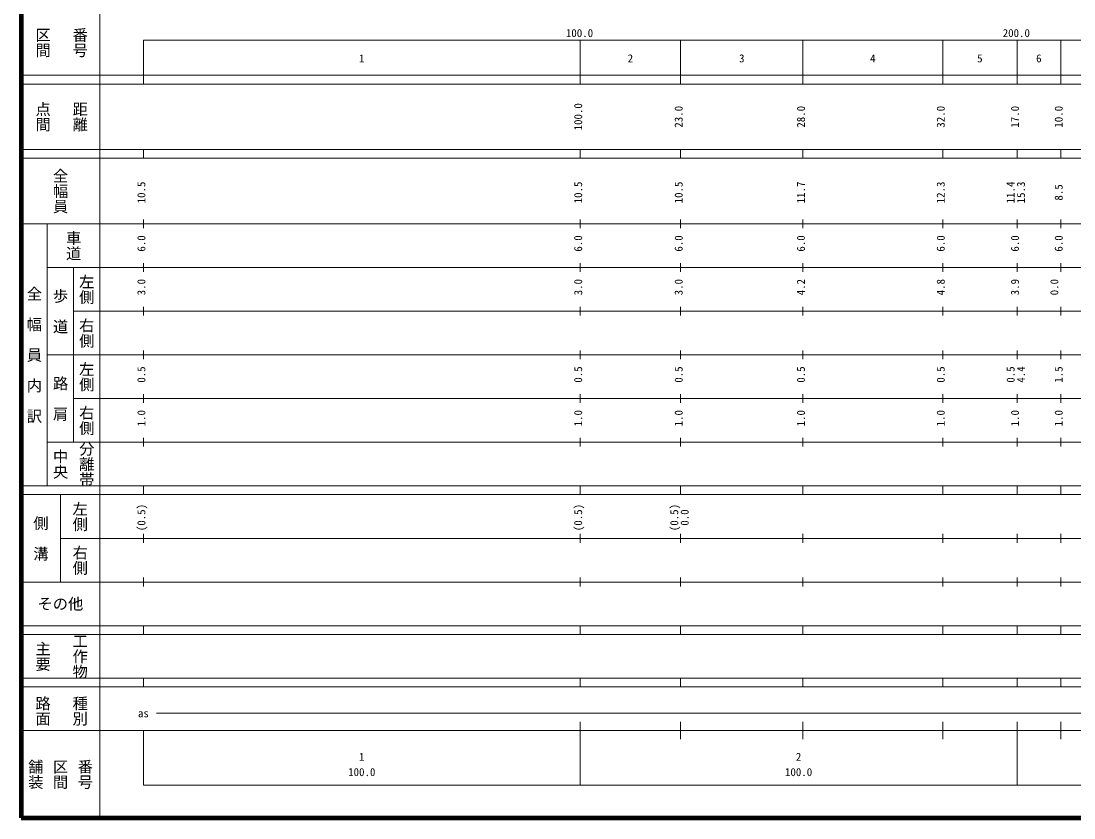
# Model space of a CAD drawing. Units: millimetres on the paper, enlarged 1000 times. Extents: x 40000 to 680000, y 20000 to 380000.
# Drawn here: x 40000 to 281035, y 20000 to 202409 of the extents above; entities that cross this region are included whole.
import ezdxf
from ezdxf.enums import TextEntityAlignment as Align

# ---------------------------------------------------------------- set-up
doc = ezdxf.new("R2010")
doc.units = ezdxf.units.MM
doc.header["$LTSCALE"] = 1000
doc.layers.add('M-TTL', color=2, linetype='Continuous', lineweight=140)
doc.layers.add('M-TTL-BAND', color=7, linetype='Continuous', lineweight=13)
doc.styles.add('@ＭＳ ゴシック', font='')
doc.styles.add('ＭＳ ゴシック', font='')
doc.styles.get('@ＭＳ ゴシック').set_extended_font_data('@MS Gothic')
doc.styles.get('ＭＳ ゴシック').set_extended_font_data('MS Gothic')

msp = doc.modelspace()

# ---------------------------------------------------------------- linework, layer by layer
at = {"layer": 'M-TTL'}
for p, q in [((40000, 380000), (40000, 20000)), ((40000, 20000), (680000, 20000))]:
    msp.add_line(p, q, dxfattribs=at)
at = {"layer": 'M-TTL-BAND'}
for p, q in [((58000, 370000), (58000, 20000)), ((68000, 198000), (579000, 198000)), ((68000, 198000), (68000, 188000)), ((168000, 188000), (168000, 198000)), ((191000, 188000), (191000, 198000)), ((219000, 188000), (219000, 198000)), ((251000, 188000), (251000, 198000)), ((268000, 188000), (268000, 198000)), ((278000, 188000), (278000, 198000)), ((40000, 190000), (579000, 190000)), ((40000, 188000), (579000, 188000)), ((40000, 173000), (579000, 173000)), ((68000, 171000), (68000, 173000)), ((168000, 171000), (168000, 173000)), ((191000, 171000), (191000, 173000)), ((219000, 171000), (219000, 173000)), ((251000, 171000), (251000, 173000)), ((268000, 171000), (268000, 173000)), ((278000, 171000), (278000, 173000)), ((40000, 171000), (579000, 171000)), ((68000, 155000), (68000, 157000)), ((168000, 155000), (168000, 157000)), ((191000, 155000), (191000, 157000)), ((219000, 155000), (219000, 157000)), ((251000, 155000), (251000, 157000)), ((268000, 155000), (268000, 157000)), ((278000, 155000), (278000, 157000)), ((40000, 156000), (579000, 156000)), ((46000, 96000), (46000, 156000)), ((46000, 146000), (579000, 146000)), ((52000, 146000), (52000, 106000)), ((68000, 145000), (68000, 147000)), ((168000, 145000), (168000, 147000)), ((191000, 145000), (191000, 147000)), ((219000, 145000), (219000, 147000)), ((251000, 145000), (251000, 147000)), ((268000, 145000), (268000, 147000)), ((278000, 145000), (278000, 147000)), ((52000, 136000), (579000, 136000)), ((68000, 135000), (68000, 137000)), ((168000, 135000), (168000, 137000)), ((191000, 135000), (191000, 137000)), ((219000, 135000), (219000, 137000)), ((251000, 135000), (251000, 137000)), ((268000, 135000), (268000, 137000)), ((278000, 135000), (278000, 137000)), ((46000, 126000), (579000, 126000)), ((68000, 125000), (68000, 127000)), ((168000, 125000), (168000, 127000)), ((191000, 125000), (191000, 127000)), ((219000, 125000), (219000, 127000)), ((251000, 125000), (251000, 127000)), ((268000, 125000), (268000, 127000)), ((278000, 125000), (278000, 127000)), ((52000, 116000), (579000, 116000)), ((68000, 115000), (68000, 117000)), ((168000, 115000), (168000, 117000)), ((191000, 115000), (191000, 117000)), ((219000, 115000), (219000, 117000)), ((251000, 115000), (251000, 117000)), ((268000, 115000), (268000, 117000)), ((278000, 115000), (278000, 117000)), ((68000, 105000), (68000, 107000)), ((168000, 105000), (168000, 107000)), ((191000, 105000), (191000, 107000)), ((219000, 105000), (219000, 107000)), ((251000, 105000), (251000, 107000)), ((268000, 105000), (268000, 107000)), ((278000, 105000), (278000, 107000)), ((46000, 106000), (579000, 106000)), ((40000, 96000), (579000, 96000)), ((68000, 94000), (68000, 96000)), ((168000, 94000), (168000, 96000)), ((191000, 94000), (191000, 96000)), ((219000, 94000), (219000, 96000)), ((251000, 94000), (251000, 96000)), ((268000, 94000), (268000, 96000)), ((278000, 94000), (278000, 96000)), ((40000, 94000), (579000, 94000)), ((49000, 94000), (49000, 74000)), ((68000, 83000), (68000, 85000)), ((168000, 83000), (168000, 85000)), ((191000, 83000), (191000, 85000)), ((219000, 83000), (219000, 85000)), ((251000, 83000), (251000, 85000)), ((268000, 83000), (268000, 85000)), ((278000, 83000), (278000, 85000)), ((49000, 84000), (579000, 84000)), ((68000, 73000), (68000, 75000)), ((168000, 73000), (168000, 75000)), ((191000, 73000), (191000, 75000)), ((219000, 73000), (219000, 75000)), ((251000, 73000), (251000, 75000)), ((268000, 73000), (268000, 75000)), ((278000, 73000), (278000, 75000)), ((40000, 74000), (579000, 74000)), ((40000, 64000), (579000, 64000)), ((68000, 62000), (68000, 64000)), ((168000, 62000), (168000, 64000)), ((191000, 62000), (191000, 64000)), ((219000, 62000), (219000, 64000)), ((251000, 62000), (251000, 64000)), ((268000, 62000), (268000, 64000)), ((278000, 62000), (278000, 64000)), ((40000, 62000), (579000, 62000)), ((40000, 52000), (579000, 52000)), ((68000, 50000), (68000, 52000)), ((168000, 50000), (168000, 52000)), ((191000, 50000), (191000, 52000)), ((219000, 50000), (219000, 52000)), ((251000, 50000), (251000, 52000)), ((268000, 50000), (268000, 52000)), ((278000, 50000), (278000, 52000)), ((40000, 50000), (579000, 50000)), ((71000, 44000), (565000, 44000)), ((168000, 27500), (168000, 42000)), ((191000, 38000), (191000, 42000)), ((219000, 38000), (219000, 42000)), ((251000, 38000), (251000, 42000)), ((268000, 27500), (268000, 42000)), ((278000, 38000), (278000, 42000)), ((40000, 40000), (579000, 40000)), ((68000, 40000), (68000, 27500)), ((68000, 27500), (579000, 27500))]:
    msp.add_line(p, q, dxfattribs=at)

# ---------------------------------------------------------------- texts
at = {"layer": 'M-TTL-BAND', "style": '@ＭＳ ゴシック'}
for s, p in [('区間', (45000, 197500)), ('番号', (53500, 197500)), ('点間', (45000, 180500)), ('距離', (53500, 180500)), ('全幅員', (49000, 163500)), ('車道', (52000, 151000)), ('左側', (55000, 141000)), ('全\u3000幅\u3000員\u3000内\u3000訳', (43000, 126000)), ('歩\u3000道', (49000, 136000)), ('右側', (55000, 131000)), ('左側', (55000, 121000)), ('路\u3000肩', (49000, 116000)), ('右側', (55000, 111000)), ('中央', (49000, 101000)), ('分離帯', (55000, 101000)), ('左側', (53500, 89000)), ('側\u3000溝', (44500, 84000)), ('右側', (53500, 79000)), ('主要', (45000, 57000)), ('工作物', (53500, 57000)), ('路面', (45000, 44500)), ('種別', (53500, 44500)), ('舗装', (43333, 30000)), ('区間', (49000, 30000)), ('番号', (54667, 30000))]:
    msp.add_text(s, height=2566, rotation=270, dxfattribs=at).set_placement(p, align=Align.MIDDLE_CENTER)
at = {"layer": 'M-TTL-BAND', "style": 'ＭＳ ゴシック'}
for s, p in [('100.0', (167844, 198195)), ('200.0', (267844, 198195)), ('1', (118000, 192405)), ('2', (179500, 192405)), ('3', (205000, 192405)), ('4', (235000, 192405)), ('5', (259500, 192405)), ('6', (273000, 192405)), ('as', (68000, 42500)), ('1', (118000, 32523)), ('2', (218000, 32523)), ('100.0', (118000, 29033)), ('100.0', (218000, 29033))]:
    msp.add_text(s, height=1833, dxfattribs=at).set_placement(p, align=Align.BOTTOM_CENTER)
for s, p in [('100.0', (169000, 180500)), ('23.0', (192000, 180500)), ('28.0', (220000, 180500)), ('32.0', (252000, 180500)), ('17.0', (269000, 180500)), ('10.0', (279000, 180500)), ('10.5', (69000, 163174)), ('10.5', (169000, 163174)), ('10.5', (192000, 163174)), ('11.7', (220000, 163174)), ('12.3', (252000, 163174)), ('11.4', (268000, 163174)), ('15.3', (270370, 163174)), ('8.5', (279000, 163174)), ('6.0', (69000, 151500)), ('6.0', (169000, 151500)), ('6.0', (192000, 151500)), ('6.0', (220000, 151500)), ('6.0', (252000, 151500)), ('6.0', (269000, 151500)), ('6.0', (279000, 151500)), ('3.0', (69000, 141500)), ('3.0', (169000, 141500)), ('3.0', (192000, 141500)), ('4.2', (220000, 141500)), ('4.8', (252000, 141500)), ('3.9', (269000, 141500)), ('0.0', (278000, 141500)), ('0.5', (69000, 121500)), ('0.5', (169000, 121500)), ('0.5', (192000, 121500)), ('0.5', (220000, 121500)), ('0.5', (252000, 121500)), ('0.5', (268000, 121500)), ('4.4', (270370, 121500)), ('1.5', (279000, 121500)), ('1.0', (69000, 111500)), ('1.0', (169000, 111500)), ('1.0', (192000, 111500)), ('1.0', (220000, 111500)), ('1.0', (252000, 111500)), ('1.0', (269000, 111500)), ('1.0', (279000, 111500)), ('(0.5)', (69000, 88764)), ('(0.5)', (169000, 88764)), ('(0.5)', (191000, 88764)), ('0.0', (193370, 88764))]:
    msp.add_text(s, height=1833, rotation=90, dxfattribs=at).set_placement(p, align=Align.BOTTOM_CENTER)
msp.add_text('その他', height=2566, dxfattribs=at).set_placement((49000, 69000), align=Align.MIDDLE_CENTER)

doc.saveas('drawing.dxf')
